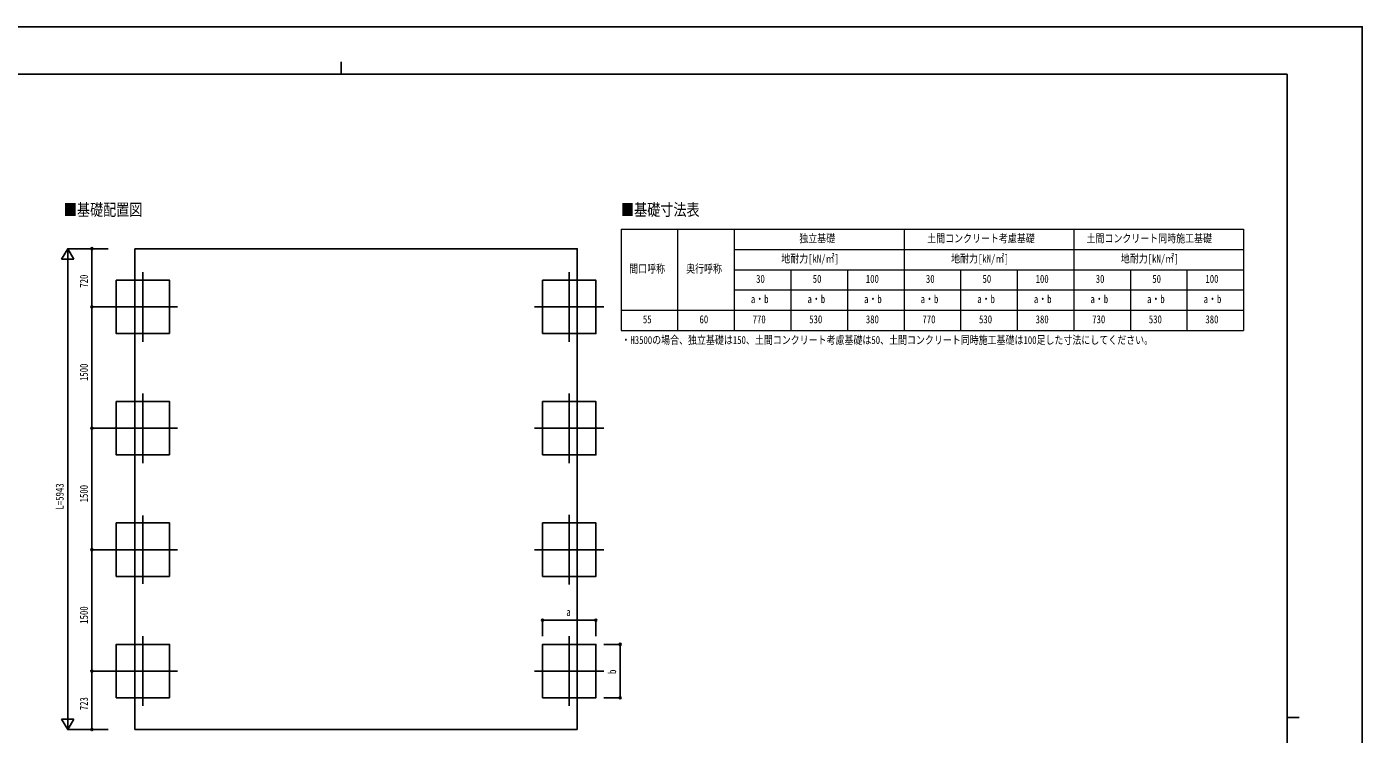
# Model space of a CAD drawing. Units: millimetres, scale not verified. Extents: x -12615 to 12615, y -8910 to 8910.
# Drawn here: x -3904 to 12615, y 166 to 8910 of the extents above; entities that cross this region are included whole.
import ezdxf
from ezdxf.enums import TextEntityAlignment as Align

# ---------------------------------------------------------------- set-up
doc = ezdxf.new("R2010")
doc.units = ezdxf.units.MM
doc.header["$LTSCALE"] = 40
doc.layers.add('0-1_TABLE1', color=7, linetype='Continuous', lineweight=18)
for name, color, linetype in [('0-2_USER1', 3, 'Continuous'), ('0-3_YKK_12', 2, 'Continuous'), ('0-5_YKK_A1', 4, 'Continuous'), ('0-6_YKK_D', 6, 'Continuous'), ('0-7_YKK_ZWAK', 7, 'Continuous')]:
    doc.layers.add(name, color=color, linetype=linetype)
doc.styles.add('ＭＳ ゴシック', font='')
doc.styles.get('ＭＳ ゴシック').set_extended_font_data('MS Gothic')

msp = doc.modelspace()

# ---------------------------------------------------------------- linework, layer by layer
at = {"layer": '0-1_TABLE1'}
for p, q in [((3446.94, 6407.77), (11146.94, 6407.77)), ((3446.94, 6407.77), (3446.94, 5157.77)), ((4146.94, 6407.77), (4146.94, 5157.77)), ((4846.94, 6407.77), (4846.94, 5157.77)), ((6946.94, 6407.77), (6946.94, 5157.77)), ((9046.94, 6407.77), (9046.94, 5157.77)), ((4846.94, 6157.77), (11146.94, 6157.77)), ((4846.94, 5907.77), (11146.94, 5907.77)), ((5546.94, 5907.77), (5546.94, 5157.77)), ((7646.94, 5907.77), (7646.94, 5157.77)), ((9746.94, 5907.77), (9746.94, 5157.77)), ((4846.94, 5657.77), (11146.94, 5657.77)), ((3446.94, 5157.77), (11146.94, 5157.77))]:
    msp.add_line(p, q, dxfattribs=at)
for points in [[(11146.94, 6407.77), (11146.94, 5907.77), (11146.94, 5157.77)], [(6246.94, 5907.77), (6246.94, 5407.77), (6246.94, 5157.77)], [(8346.94, 5907.77), (8346.94, 5407.77), (8346.94, 5157.77)], [(10446.94, 5907.77), (10446.94, 5407.77), (10446.94, 5157.77)], [(3446.94, 5407.77), (4146.94, 5407.77), (4846.94, 5407.77), (11146.94, 5407.77)]]:
    msp.add_lwpolyline(points, dxfattribs=at)
at = {"layer": '0-3_YKK_12'}
for p, q in [((-2467, 5877.65), (-2467, 5017.65)), ((2806, 5877.65), (2806, 5017.65)), ((-2037, 5447.65), (-2897, 5447.65)), ((2376, 5447.65), (3236, 5447.65)), ((-2467, 4377.65), (-2467, 3517.65)), ((2806, 4377.65), (2806, 3517.65)), ((-2037, 3947.65), (-2897, 3947.65)), ((2376, 3947.65), (3236, 3947.65)), ((-2467, 2869.53), (-2467, 2025.76)), ((2806, 2877.65), (2806, 2017.65)), ((-2037, 2447.65), (-2897, 2447.65)), ((2376, 2447.65), (3236, 2447.65)), ((-2467, 1377.65), (-2467, 517.65)), ((2806, 1377.65), (2806, 517.65)), ((-2037, 947.65), (-2897, 947.65)), ((2376, 947.65), (3236, 947.65))]:
    msp.add_line(p, q, dxfattribs=at)
at = {"layer": '0-5_YKK_A1'}
for p, q in [((-2565.5, 6167.16), (-2565.5, 224.54)), ((-2565.5, 224.54), (2904.5, 224.54))]:
    msp.add_line(p, q, dxfattribs=at)
msp.add_lwpolyline([(-2565.5, 6167.16), (2904.5, 6167.16), (2904.5, 224.54)], dxfattribs=at)
for points in [[(-2137, 5117.65), (-2137, 5777.65), (-2797, 5777.65), (-2797, 5117.65)], [(2476, 5117.65), (2476, 5777.65), (3136, 5777.65), (3136, 5117.65)], [(-2137, 3617.65), (-2137, 4277.65), (-2797, 4277.65), (-2797, 3617.65)], [(2476, 3617.65), (2476, 4277.65), (3136, 4277.65), (3136, 3617.65)], [(-2137, 2117.65), (-2137, 2777.65), (-2797, 2777.65), (-2797, 2117.65)], [(2476, 2117.65), (2476, 2777.65), (3136, 2777.65), (3136, 2117.65)], [(-2137, 617.65), (-2137, 1277.65), (-2797, 1277.65), (-2797, 617.65)], [(2476, 617.65), (2476, 1277.65), (3136, 1277.65), (3136, 617.65)]]:
    msp.add_lwpolyline(points, close=True, dxfattribs=at)
at = {"layer": '0-6_YKK_D'}
for p, q in [((-3397, 6167.16), (-3472, 6037.26)), ((-2897, 6167.16), (-3398, 6167.16)), ((-3397, 6167.16), (-3322, 6037.26)), ((-3397, 6167.16), (-3397, 5907.35)), ((-2897, 6167.16), (-3098, 6167.16)), ((-3097, 6167.16), (-3097, 5447.65)), ((-3472, 6037.26), (-3322, 6037.26)), ((-3397, 374.54), (-3397, 6017.16)), ((-2897, 5447.65), (-3098, 5447.65)), ((-2898, 5447.65), (-3098, 5447.65)), ((-3097, 3947.65), (-3097, 5447.65)), ((-2898, 3947.65), (-3098, 3947.65)), ((-2897, 3947.65), (-3098, 3947.65)), ((-3097, 2447.65), (-3097, 3947.65)), ((-2897, 2447.65), (-3098, 2447.65)), ((-2897, 2447.65), (-3098, 2447.65)), ((-3097, 947.65), (-3097, 2447.65)), ((2476, 1377.65), (2476, 1578.65)), ((2476, 1577.65), (3136, 1577.65)), ((3136, 1377.65), (3136, 1578.65)), ((3236, 1277.65), (3437, 1277.65)), ((3436, 617.65), (3436, 1277.65)), ((-2897, 947.65), (-3098, 947.65)), ((-2897, 947.65), (-3098, 947.65)), ((-3097, 224.54), (-3097, 947.65)), ((3236, 617.65), (3437, 617.65)), ((-3397, 224.54), (-3472, 354.45)), ((-3322, 354.45), (-3472, 354.45)), ((-3397, 224.54), (-3397, 484.35)), ((-3397, 224.54), (-3322, 354.45)), ((-2897, 224.54), (-3398, 224.54)), ((-2897, 224.54), (-3098, 224.54))]:
    msp.add_line(p, q, dxfattribs=at)
for centre in [(-3097, 6167.16), (-3097, 5447.65), (-3097, 5447.65), (-3097, 3947.65), (-3097, 3947.65), (-3097, 2447.65), (-3097, 2447.65), (2476, 1577.65), (3136, 1577.65), (3436, 1277.65), (-3097, 947.65), (-3097, 947.65), (3436, 617.65), (-3097, 224.54)]:
    msp.add_circle(centre, 12.75, dxfattribs=at)
at = {"layer": '0-7_YKK_ZWAK'}
for p, q in [((-14.94, 8475), (-14.94, 8325)), ((11685.06, 8325), (-11714.94, 8325)), ((11685.06, 8325), (11685.06, -7575)), ((11685.06, 375), (11835.06, 375))]:
    msp.add_line(p, q, dxfattribs=at)
msp.add_lwpolyline([(-12615, -8910), (12615, -8910), (12615, 8910), (-12615, 8910)], close=True, dxfattribs=at)

# ---------------------------------------------------------------- texts
at = {"layer": '0-1_TABLE1', "style": 'ＭＳ ゴシック', "width": 0.8}
for s, p in [('独立基礎', (5652.14, 6215.27)), ('土間コンクリート考慮基礎', (7233.74, 6215.27)), ('土間コンクリート同時施工基礎', (9204.14, 6215.27)), ('地耐力[kN/㎡]', (5428.94, 5965.27)), ('地耐力[kN/㎡]', (7528.94, 5965.27)), ('地耐力[kN/㎡]', (9628.94, 5965.27)), ('間口呼称', (3548.54, 5840.27)), ('奥行呼称', (4252.14, 5840.27)), ('30', (5117.74, 5715.27)), ('50', (5817.74, 5715.27)), ('100', (6474.54, 5715.27)), ('30', (7217.74, 5715.27)), ('50', (7917.74, 5715.27)), ('100', (8574.54, 5715.27)), ('30', (9317.74, 5715.27)), ('50', (10017.74, 5715.27)), ('100', (10674.54, 5715.27)), ('a・b', (5052.94, 5465.27)), ('a・b', (5752.94, 5465.27)), ('a・b', (6452.94, 5465.27)), ('a・b', (7152.94, 5465.27)), ('a・b', (7852.94, 5465.27)), ('a・b', (8552.94, 5465.27)), ('a・b', (9252.94, 5465.27)), ('a・b', (9952.94, 5465.27)), ('a・b', (10652.94, 5465.27)), ('55', (3717.74, 5215.27)), ('60', (4417.74, 5215.27)), ('770', (5074.54, 5215.27)), ('530', (5774.54, 5215.27)), ('380', (6474.54, 5215.27)), ('770', (7174.54, 5215.27)), ('530', (7874.54, 5215.27)), ('380', (8574.54, 5215.27)), ('730', (9274.54, 5215.27)), ('530', (9974.54, 5215.27)), ('380', (10674.54, 5215.27))]:
    msp.add_text(s, height=98.97, dxfattribs=at).set_placement(p, align=Align.BOTTOM_LEFT)
at = {"layer": '0-2_USER1', "style": 'ＭＳ ゴシック', "width": 0.8}
for s, height, p in [('■基礎配置図', 148.5, (-3445, 6530.38)), ('■基礎寸法表', 148.5, (3446.43, 6530.53)), ('・H3500の場合、独立基礎は150、土間コンクリート考慮基礎は50、土間コンクリート同時施工基礎は100足した寸法にしてください。', 98.97, (3452.11, 4959.27))]:
    msp.add_text(s, height=height, dxfattribs=at).set_placement(p, align=Align.BOTTOM_LEFT)
at = {"layer": '0-6_YKK_D', "style": 'ＭＳ ゴシック', "width": 0.8}
for s, p in [('720', (-3117, 5685)), ('1500', (-3117, 4532.05)), ('L=5943', (-3417, 2943.85)), ('1500', (-3117, 3032.05)), ('1500', (-3117, 1532.05)), ('b', (3416, 911.65)), ('723', (-3117, 463.7))]:
    msp.add_text(s, height=98.97, rotation=90, dxfattribs=at).set_placement(p, align=Align.BOTTOM_LEFT)
msp.add_text('a', height=98.97, dxfattribs=at).set_placement((2770, 1597.65), align=Align.BOTTOM_LEFT)

doc.saveas('drawing.dxf')
